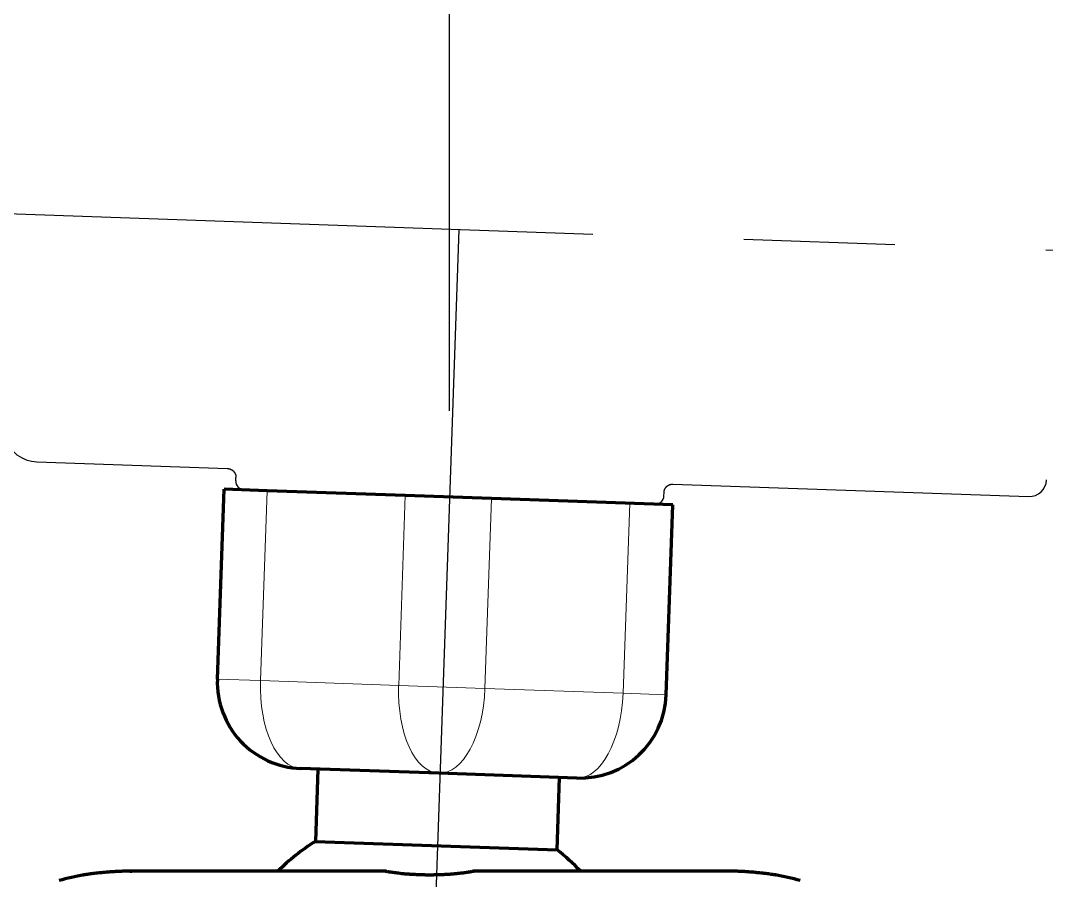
# Model space of a CAD drawing. Extents: x 1919 to 2339, y -1533 to -939.
# Drawn here: x 2187.4 to 2199.28, y -1184.67 to -1174.71 of the extents above; entities that cross this region are included whole.
import ezdxf

# ---------------------------------------------------------------- set-up
doc = ezdxf.new("R2010")
doc.units = 0
doc.header["$LTSCALE"] = 7
doc.header["$MEASUREMENT"] = 0
doc.linetypes.add('CENTER', pattern=[2, 1.25, -0.25, 0.25, -0.25])
doc.layers.get('0').update_dxf_attribs({"color": 2, "linetype": 'CONTINUOUS'})
for name, color, linetype in [('1', 1, 'CENTER'), ('CL', 1, 'CENTER'), ('D', 2, 'CONTINUOUS'), ('DWG', 7, 'CONTINUOUS')]:
    doc.layers.add(name, color=color, linetype=linetype)

msp = doc.modelspace()

# ---------------------------------------------------------------- linework, layer by layer
at = {"color": 7, "linetype": 'Continuous', "lineweight": 15}
for p, q in [((2190.179, -1182.353), (2190.255, -1180.154)), ((2191.778, -1182.408), (2191.854, -1180.21)), ((2192.777, -1182.443), (2192.854, -1180.245)), ((2194.376, -1182.499), (2194.453, -1180.3)), ((2189.679, -1182.335), (2190.179, -1182.353)), ((2190.179, -1182.353), (2191.778, -1182.408)), ((2191.778, -1182.408), (2192.777, -1182.443)), ((2192.777, -1182.443), (2194.376, -1182.499)), ((2194.876, -1182.517), (2194.376, -1182.499))]:
    msp.add_line(p, q, dxfattribs=at)
for centre, start_param, end_param in [((2190.678, -1182.37), 4.712389, 6.283185), ((2192.277, -1182.426), 4.712389, 6.283185), ((2192.277, -1182.426), 0, 1.570796), ((2193.876, -1182.482), 0, 1.570796)]:
    msp.add_ellipse(centre, major_axis=(-0.035, -0.999), ratio=0.5, start_param=start_param, end_param=end_param, dxfattribs=at)
at = {"layer": '1', "color": 7, "linetype": 'Continuous', "lineweight": 70}
for p, q in [((2189.679, -1182.335), (2189.756, -1180.136)), ((2190.255, -1180.154), (2189.756, -1180.136)), ((2191.854, -1180.21), (2190.255, -1180.154)), ((2192.854, -1180.245), (2191.854, -1180.21)), ((2194.953, -1180.318), (2192.854, -1180.245)), ((2194.876, -1182.517), (2194.953, -1180.318)), ((2192.242, -1183.425), (2190.643, -1183.369)), ((2190.843, -1183.376), (2190.814, -1184.213)), ((2193.841, -1183.481), (2192.242, -1183.425)), ((2193.612, -1184.311), (2193.642, -1183.474)), ((2190.814, -1184.213), (2193.612, -1184.311)), ((2191.634, -1184.559), (2188.675, -1184.559)), ((2195.598, -1184.559), (2192.639, -1184.559))]:
    msp.add_line(p, q, dxfattribs=at)
for centre, radius, start, end in [((2190.678, -1182.37), 1, 178, 268), ((2193.876, -1182.482), 1, 268, 358), ((2192.141, -1186.332), 2.5, 122.0558, 134.8174), ((2192.078, -1186.285), 2.5, 43.6673, 52.145), ((2188.638, -1187.536), 2.977, 99.7689, 105.4216), ((2195.635, -1187.536), 2.977, 74.5784, 80.2351)]:
    msp.add_arc(centre, radius, start, end, dxfattribs=at)
for points, knots in [([(2188.274, -1184.583), (2188.262, -1184.585), (2188.24, -1184.587), (2188.21, -1184.591), (2188.193, -1184.593), (2188.184, -1184.595), (2188.182, -1184.595), (2188.178, -1184.595), (2188.176, -1184.596), (2188.171, -1184.596), (2188.167, -1184.597), (2188.158, -1184.598), (2188.147, -1184.6), (2188.139, -1184.601), (2188.134, -1184.602), (2188.132, -1184.602), (2188.131, -1184.602), (2188.13, -1184.603), (2188.129, -1184.603), (2188.127, -1184.603), (2188.127, -1184.603), (2188.127, -1184.603)], [0, 0, 0, 0, 0.125973, 0.251946, 0.377919, 0.377919, 0.409412, 0.409412, 0.440905, 0.440905, 0.503892, 0.503892, 0.629865, 0.755838, 0.755838, 0.818824, 0.850317, 0.850317, 0.881811, 0.881811, 1, 1, 1, 1]), ([(2188.689, -1184.559), (2188.687, -1184.559), (2188.686, -1184.559), (2188.667, -1184.559), (2188.634, -1184.559), (2188.584, -1184.56), (2188.551, -1184.561), (2188.53, -1184.562), (2188.526, -1184.562), (2188.518, -1184.563), (2188.506, -1184.563), (2188.494, -1184.564), (2188.47, -1184.565), (2188.439, -1184.568), (2188.409, -1184.57), (2188.387, -1184.572), (2188.379, -1184.572), (2188.365, -1184.574), (2188.358, -1184.574), (2188.337, -1184.576), (2188.324, -1184.578), (2188.298, -1184.58), (2188.286, -1184.582), (2188.274, -1184.583)], [0, 0, 0, 0, 0.010228, 0.010228, 0.120202, 0.230177, 0.340152, 0.340152, 0.367645, 0.367645, 0.395139, 0.450126, 0.450126, 0.560101, 0.670076, 0.670076, 0.725063, 0.725063, 0.780051, 0.780051, 0.890025, 0.890025, 1, 1, 1, 1]), ([(2191.777, -1184.583), (2191.765, -1184.582), (2191.743, -1184.579), (2191.713, -1184.575), (2191.696, -1184.572), (2191.686, -1184.571), (2191.684, -1184.571), (2191.68, -1184.57), (2191.678, -1184.57), (2191.672, -1184.569), (2191.669, -1184.568), (2191.659, -1184.566), (2191.648, -1184.564), (2191.64, -1184.563), (2191.635, -1184.562), (2191.632, -1184.561), (2191.631, -1184.561), (2191.629, -1184.56), (2191.629, -1184.56), (2191.627, -1184.56), (2191.625, -1184.559), (2191.626, -1184.559), (2191.627, -1184.559)], [0, 0, 0, 0, 0.112982, 0.225963, 0.338945, 0.338945, 0.36719, 0.36719, 0.395436, 0.395436, 0.451927, 0.451927, 0.564908, 0.67789, 0.67789, 0.734381, 0.762626, 0.762626, 0.790871, 0.790871, 0.903853, 1, 1, 1, 1]), ([(2192.644, -1184.559), (2192.644, -1184.559), (2192.646, -1184.559), (2192.647, -1184.559), (2192.646, -1184.56), (2192.644, -1184.56), (2192.643, -1184.56), (2192.64, -1184.561), (2192.639, -1184.561), (2192.634, -1184.562), (2192.626, -1184.564), (2192.615, -1184.566), (2192.607, -1184.567), (2192.606, -1184.568), (2192.602, -1184.568), (2192.601, -1184.569), (2192.595, -1184.57), (2192.592, -1184.57), (2192.58, -1184.572), (2192.563, -1184.575), (2192.543, -1184.577), (2192.528, -1184.579), (2192.522, -1184.58), (2192.511, -1184.581), (2192.505, -1184.582), (2192.488, -1184.584), (2192.463, -1184.587), (2192.423, -1184.591), (2192.395, -1184.593), (2192.373, -1184.595), (2192.365, -1184.595), (2192.35, -1184.596), (2192.342, -1184.597), (2192.319, -1184.598), (2192.288, -1184.6), (2192.256, -1184.601), (2192.231, -1184.602), (2192.223, -1184.602), (2192.206, -1184.602), (2192.198, -1184.602), (2192.173, -1184.603), (2192.139, -1184.603), (2192.09, -1184.603), (2192.056, -1184.602), (2192.036, -1184.601), (2192.032, -1184.601), (2192.023, -1184.601), (2192.011, -1184.601), (2191.999, -1184.6), (2191.975, -1184.599), (2191.944, -1184.598), (2191.913, -1184.596), (2191.891, -1184.594), (2191.884, -1184.593), (2191.869, -1184.592), (2191.862, -1184.592), (2191.841, -1184.59), (2191.828, -1184.589), (2191.802, -1184.586), (2191.789, -1184.585), (2191.777, -1184.583)], [0, 0, 0, 0, 0.00076, 0.040729, 0.080699, 0.080699, 0.100684, 0.100684, 0.120669, 0.120669, 0.160638, 0.200608, 0.200608, 0.2106, 0.2106, 0.220593, 0.220593, 0.240577, 0.240577, 0.280547, 0.320517, 0.320517, 0.340501, 0.340501, 0.360486, 0.360486, 0.400456, 0.440425, 0.480395, 0.480395, 0.50038, 0.50038, 0.520365, 0.520365, 0.560334, 0.600304, 0.600304, 0.620289, 0.620289, 0.640273, 0.640273, 0.680243, 0.720213, 0.760182, 0.760182, 0.770175, 0.770175, 0.780167, 0.800152, 0.800152, 0.840122, 0.880091, 0.880091, 0.900076, 0.900076, 0.920061, 0.920061, 0.96003, 0.96003, 1, 1, 1, 1]), ([(2196.146, -1184.603), (2196.146, -1184.603), (2196.146, -1184.603), (2196.145, -1184.603), (2196.142, -1184.602), (2196.141, -1184.602), (2196.139, -1184.602), (2196.137, -1184.602), (2196.132, -1184.601), (2196.124, -1184.6), (2196.112, -1184.598), (2196.103, -1184.597), (2196.099, -1184.596), (2196.092, -1184.595), (2196.088, -1184.595), (2196.076, -1184.593), (2196.059, -1184.591), (2196.039, -1184.588), (2196.023, -1184.586), (2196.015, -1184.585), (2196.006, -1184.584), (2196.001, -1184.583), (2195.998, -1184.583), (2195.983, -1184.581), (2195.958, -1184.579), (2195.918, -1184.575), (2195.889, -1184.572), (2195.867, -1184.57), (2195.859, -1184.57), (2195.844, -1184.568), (2195.836, -1184.568), (2195.813, -1184.566), (2195.782, -1184.564), (2195.75, -1184.562), (2195.725, -1184.561), (2195.717, -1184.561), (2195.7, -1184.56), (2195.692, -1184.56), (2195.667, -1184.56), (2195.634, -1184.559), (2195.602, -1184.559), (2195.586, -1184.559)], [0, 0, 0, 0, 0.003487, 0.062292, 0.062292, 0.091695, 0.091695, 0.121098, 0.121098, 0.179903, 0.238708, 0.238708, 0.268111, 0.268111, 0.297513, 0.297513, 0.356318, 0.415124, 0.415124, 0.444526, 0.459227, 0.459227, 0.473929, 0.473929, 0.532734, 0.591539, 0.650344, 0.650344, 0.679747, 0.679747, 0.70915, 0.70915, 0.767955, 0.82676, 0.82676, 0.856163, 0.856163, 0.885565, 0.885565, 0.94437, 1, 1, 1, 1])]:
    msp.add_open_spline(points, degree=3, knots=knots, dxfattribs=at)
msp.add_open_spline([(2188.667, -1184.559), (2188.674, -1184.559), (2188.681, -1184.559), (2188.688, -1184.559)], degree=3, dxfattribs=at)
at = {"layer": 'CL', "color": 1, "linetype": 'CENTER'}
for p, q in [((2185.28, -1176.878), (2243.444, -1178.909)), ((2192.475, -1177.13), (2192.152, -1186.402))]:
    msp.add_line(p, q, dxfattribs=at)
at = {"layer": 'D'}
msp.add_line((2192.367, -1179.228), (2192.367, -1161.649), dxfattribs=at)
at = {"layer": 'DWG'}
for p, q in [((2187.588, -1179.821), (2189.797, -1179.898)), ((2189.892, -1180.041), (2189.894, -1180.001)), ((2189.989, -1180.145), (2194.746, -1180.311)), ((2194.954, -1180.078), (2199.072, -1180.222)), ((2194.849, -1180.214), (2194.851, -1180.174))]:
    msp.add_line(p, q, dxfattribs=at)
for centre, radius, start, end in [((2187.602, -1179.421), 0.4, 196.8859, 268), ((2199.079, -1180.022), 0.2, 268, 358), ((2189.992, -1180.045), 0.1, 178, 268), ((2194.749, -1180.211), 0.1, 268, 358)]:
    msp.add_arc(centre, radius, start, end, dxfattribs=at)
for points in [[(2189.797, -1179.898), (2189.805, -1179.898), (2189.813, -1179.9), (2189.821, -1179.902), (2189.829, -1179.904), (2189.836, -1179.907), (2189.843, -1179.911), (2189.85, -1179.915), (2189.857, -1179.92), (2189.863, -1179.925), (2189.868, -1179.931), (2189.873, -1179.937), (2189.878, -1179.944), (2189.882, -1179.951), (2189.885, -1179.958), (2189.888, -1179.965), (2189.891, -1179.973), (2189.893, -1179.982), (2189.894, -1179.992), (2189.894, -1180.001)], [(2194.851, -1180.174), (2194.851, -1180.166), (2194.853, -1180.158), (2194.854, -1180.15), (2194.857, -1180.142), (2194.86, -1180.135), (2194.864, -1180.128), (2194.868, -1180.121), (2194.873, -1180.115), (2194.878, -1180.109), (2194.884, -1180.103), (2194.89, -1180.098), (2194.897, -1180.094), (2194.904, -1180.09), (2194.911, -1180.086), (2194.918, -1180.083), (2194.926, -1180.081), (2194.935, -1180.079), (2194.945, -1180.078), (2194.954, -1180.078)]]:
    msp.add_open_spline(points, degree=1, knots=[0, 0, 0.0405365, 0.0810729, 0.1216094, 0.1621458, 0.20195, 0.2417541, 0.2815583, 0.3213625, 0.3611929, 0.4010234, 0.4408538, 0.4806843, 0.5205138, 0.5603433, 0.6001729, 0.6400024, 0.6873855, 0.7347687, 0.7821519, 0.7821519], dxfattribs=at)

doc.saveas('drawing.dxf')
